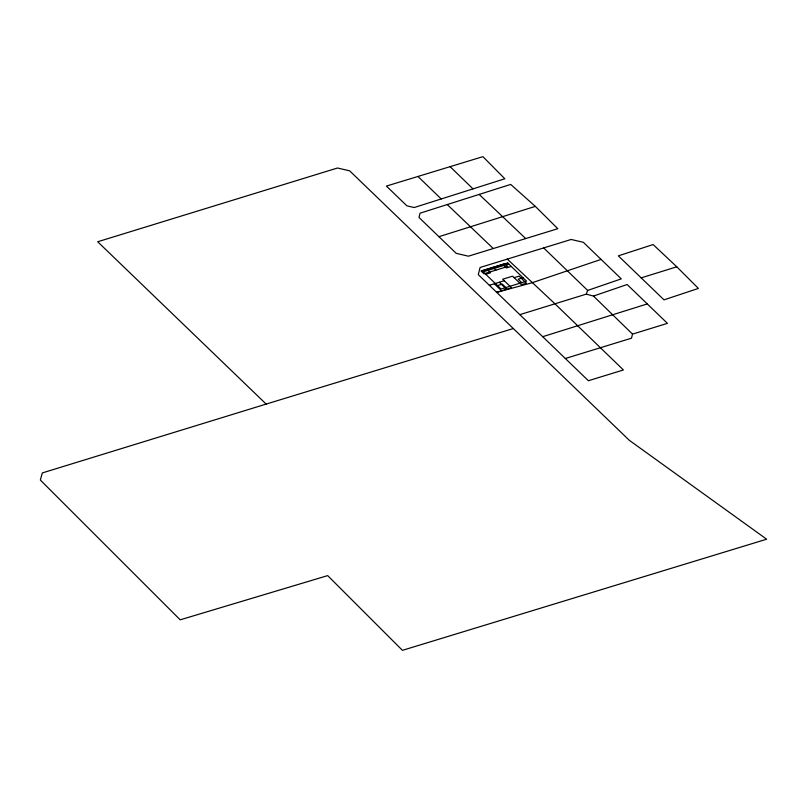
<?xml version="1.0" encoding="UTF-8"?>
<svg xmlns="http://www.w3.org/2000/svg" width="807" height="807" viewBox="0 0 807 807"><rect width="100%" height="100%" fill="white"/><g stroke="black" fill="none" stroke-linecap="round" stroke-linejoin="round"><path stroke-width="1.21" d="M586.265 294.131L593.468 296.078L627.15 284.518L667.439 323.355L632.517 334.108L631.508 338.183L565.324 358.5L478.279 274.622L480.104 267.47L571.154 239.467L583.33 242.302L621.289 278.869L587.667 290.429L586.265 294.131L519.829 314.659M601.084 259.4L531.914 282.803L496.678 292.346L511.547 287.776L502.67 279.222L512.586 276.176L521.463 284.72L526.416 283.196L519.093 276.145L514.14 277.669M647.285 303.926L542.697 336.69M441.217 198.956L504.839 178.781L482.909 156.659L386.392 186.084L406.94 205.866L414.213 207.53L441.217 198.956L417.955 176.461M438.917 236.693L535.323 206.38L557.798 228.704L468.403 256.192L456.207 253.348L418.994 217.466L420.043 213.179L510.7 184.42L535.323 206.38M641.172 277.86L676.801 266.814L698.388 288.422L664 299.861L618.333 255.859L653.125 244.551L676.801 266.814M483.181 271.818L508.692 263.96M485.753 274.299L490.585 272.806L488.013 270.325M511.275 266.441L506.443 267.934L503.871 265.453M489.365 285.295L504.224 280.725M497.475 285.587L502.307 284.094L505.888 287.544M522.986 277.729L518.165 279.212L521.746 282.662M266.159 404.085L42.307 472.932L40.35 480.054L180.193 619.826L327.682 575.613L402.441 650.341L766.65 539.207L629.349 440.34L349.653 170.832L337.487 168.007L97.687 241.757L266.159 404.085L513.323 328.54M479.156 194.426L525.72 238.559M493.259 248.536L447.239 204.554M507.31 259.097L555.186 304.027L623.408 369.959L588.394 380.733L565.324 358.5M492.936 267.329L495.861 270.153M499.271 282.248L506.594 289.299M494.318 283.771L501.641 290.823M543.666 247.92L587.667 290.429M632.517 334.108L593.488 296.088M450.104 166.656L473.023 188.878M504.829 263.667L481.043 270.991L483.968 273.805L507.754 266.492L504.829 263.667M507.694 262.991L482.183 270.849L501.056 289.027L526.567 281.179L507.694 262.991"/></g></svg>
